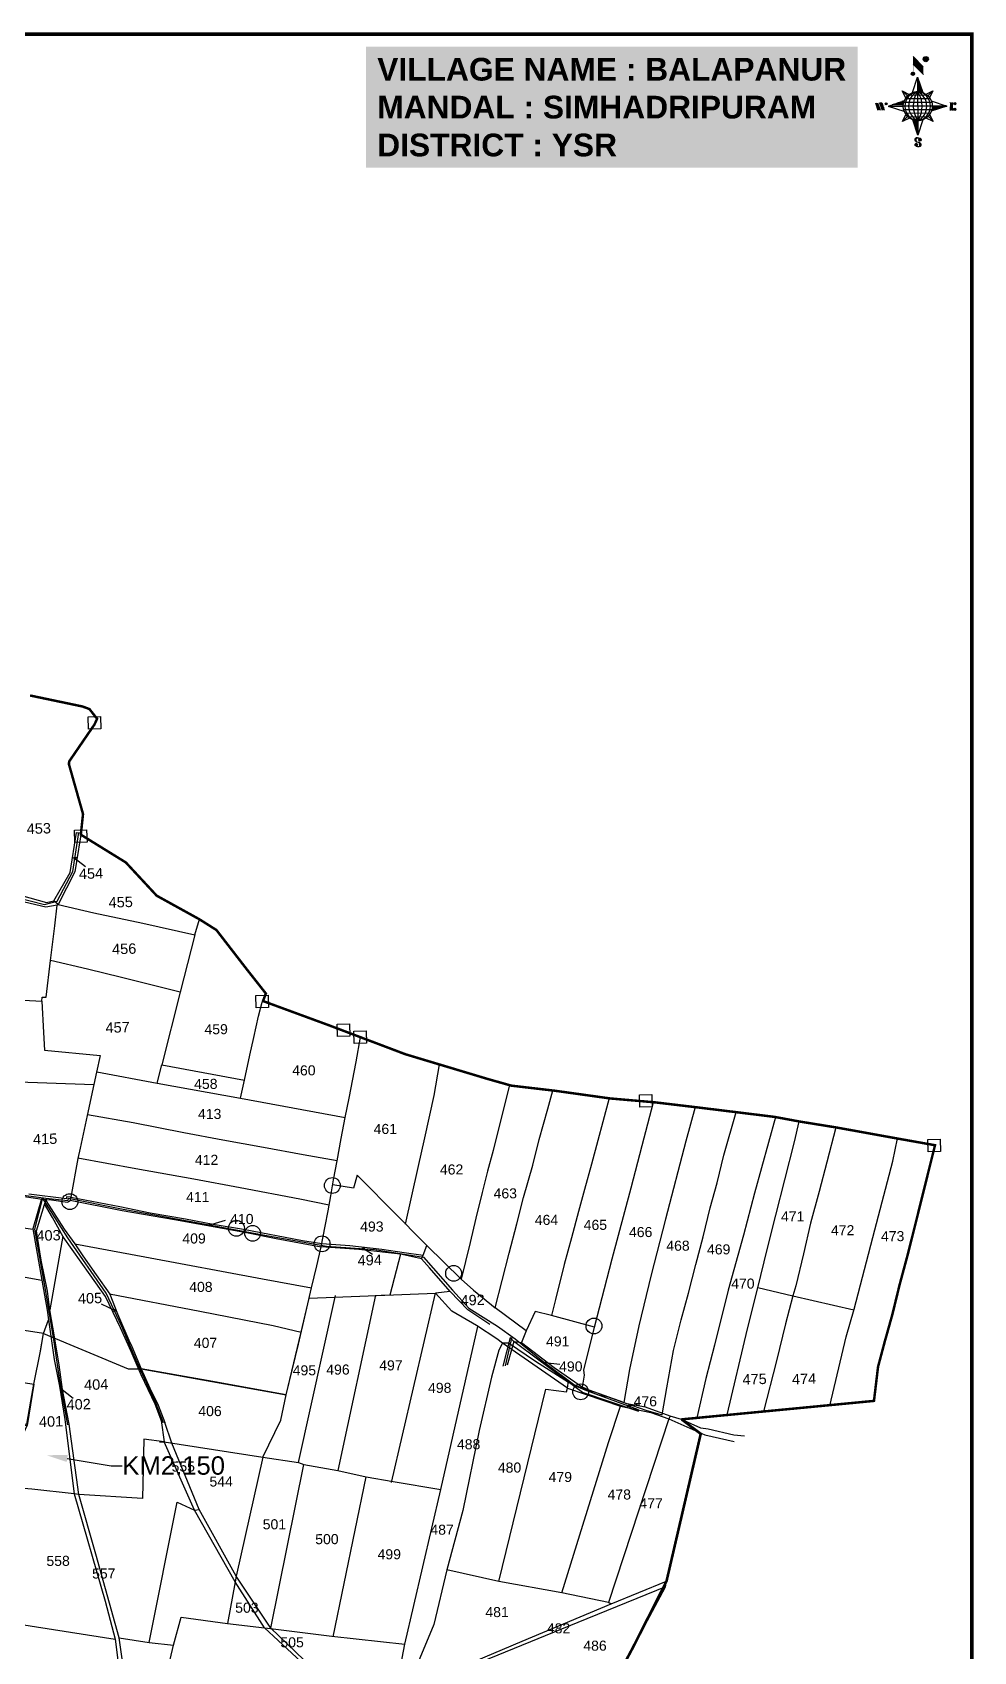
# Model space of a CAD drawing. Header units: millimetres. Extents: x 194974 to 225661, y 1604136 to 1614862.
# Drawn here: x 200425 to 202218, y 1610692 to 1613777 of the extents above; entities that cross this region are included whole.
import ezdxf
from ezdxf import colors
from ezdxf.entities.mleader import LeaderData, LeaderLine
from ezdxf.math import Vec2, Vec3

# ---------------------------------------------------------------- set-up
doc = ezdxf.new("R2010")
doc.units = ezdxf.units.MM
doc.header["$LTSCALE"] = 15
for name, color, linetype in [('AQUADUCT', 1, 'Continuous'), ('bord', 1, 'Continuous'), ('BOUNDRY STONES', 240, 'Continuous'), ('PLOTS', 7, 'Continuous'), ('PLOTS NO', 7, 'Continuous'), ('ROADS', 1, 'Continuous'), ('TEXT', 1, 'Continuous'), ('VILLAGE BOUNDRY', 5, 'Continuous'), ('VILLAGE STONES', 240, 'Continuous')]:
    doc.layers.add(name, color=color, linetype=linetype)
doc.styles.get("Standard").update_dxf_attribs({"font": 'arial.ttf'})
pattern_1 = [(267.297113149, (-8720374.938, 50637915.138), (10.5367255337, -0.497431438), [])]
pattern_2 = [(357.297113149, (-8720374.938, 50637915.138), (0.497431438, 10.5367255337), [])]

# ---------------------------------------------------------------- blocks, each defined once
blk = doc.blocks.new('*X19')
at = {"color": 0, "linetype": 'Continuous'}
for p, q in [((6321.6, 240.5), (6322.3, 241.2)), ((6321.6, 240.3), (6322.3, 241)), ((6321.6, 240.1), (6322.3, 240.8)), ((6321.6, 239.9), (6322.4, 240.7)), ((6321.6, 239.8), (6322.4, 240.6)), ((6321.6, 239.6), (6322.5, 240.5)), ((6321.6, 239.4), (6322.5, 240.3)), ((6321.6, 239.2), (6322.6, 240.2)), ((6321.7, 239.1), (6322.6, 240.1)), ((6321.8, 240.8), (6322.4, 241.4)), ((6321.8, 239), (6322.7, 240)), ((6321.8, 239), (6322.8, 239.9)), ((6321.9, 238.9), (6322.9, 239.8)), ((6322, 238.8), (6323, 239.7)), ((6322.1, 241.3), (6322.4, 241.6)), ((6322.1, 238.7), (6323.1, 239.6)), ((6322.2, 238.6), (6323.1, 239.6)), ((6322.3, 238.5), (6323.2, 239.5)), ((6322.4, 238.5), (6323.3, 239.4)), ((6322.5, 238.4), (6323.4, 239.3)), ((6322.7, 238.4), (6323.6, 239.3)), ((6322.8, 238.3), (6323.7, 239.2)), ((6322.9, 238.3), (6323.8, 239.1)), ((6323.1, 238.2), (6323.9, 239.1)), ((6323.2, 238.2), (6324, 239)), ((6323.3, 238.2), (6324.2, 239)), ((6323.5, 238.1), (6324.3, 238.9)), ((6323.7, 238.1), (6324.4, 238.9)), ((6323.8, 238.1), (6324.6, 238.8)), ((6324.1, 238.2), (6324.7, 238.8)), ((6324.3, 238.3), (6324.9, 238.8)), ((6324.6, 238.3), (6325.1, 238.8)), ((6324.8, 238.4), (6325.2, 238.8)), ((6325.1, 238.5), (6325.4, 238.8)), ((6325.4, 238.6), (6325.6, 238.8))]:
    blk.add_line(p, q, dxfattribs=at)
blk = doc.blocks.new('*X18')
at = {"color": 0, "linetype": 'Continuous'}
for p, q in [((6324.4, 240.3), (6324.5, 240.4)), ((6324.6, 240.3), (6324.8, 240.5)), ((6324.7, 240.2), (6325, 240.5)), ((6324.8, 240.2), (6325.2, 240.6)), ((6325, 240.1), (6325.5, 240.6)), ((6325.1, 240.1), (6325.6, 240.6)), ((6325.2, 240), (6325.8, 240.6)), ((6325.3, 240), (6326, 240.6)), ((6325.4, 239.9), (6326.1, 240.6)), ((6325.5, 239.8), (6326.2, 240.5)), ((6325.6, 239.8), (6326.3, 240.5)), ((6325.7, 239.7), (6326.5, 240.4)), ((6325.9, 239.6), (6326.6, 240.3)), ((6326, 239.5), (6326.7, 240.3)), ((6326, 239.4), (6326.8, 240.2)), ((6326.1, 239.3), (6327, 240.2)), ((6326.2, 239.3), (6327.1, 240.1)), ((6326.3, 239.2), (6327.1, 240)), ((6326.4, 239.1), (6327.2, 239.9)), ((6326.5, 239), (6327.3, 239.8)), ((6326.5, 238.9), (6327.4, 239.7)), ((6326.6, 238.8), (6327.5, 239.6)), ((6326.7, 238.7), (6327.5, 239.5)), ((6326.8, 238.6), (6327.6, 239.4)), ((6326.8, 238.5), (6327.7, 239.3)), ((6326.8, 236.5), (6327.4, 237)), ((6326.9, 238.3), (6327.8, 239.2)), ((6326.9, 238.2), (6327.9, 239.1)), ((6326.9, 236.8), (6327.6, 237.4)), ((6327, 238.1), (6327.8, 239)), ((6327, 237.9), (6327.8, 238.8)), ((6327, 237.8), (6327.8, 238.6)), ((6327, 237.6), (6327.8, 238.4)), ((6327, 237.4), (6327.8, 238.2)), ((6327, 237.3), (6327.8, 238)), ((6327, 237.1), (6327.8, 237.9))]:
    blk.add_line(p, q, dxfattribs=at)
blk = doc.blocks.new('H')
at = {"layer": 'bord', "extrusion": (0.000427885, 0.004792, 0.999988)}
h = blk.add_hatch(dxfattribs=at)
h.set_pattern_fill('LINE', color=8, scale=84.387686, angle=-2.7029, style=0)
h.set_pattern_definition(pattern_2)
h.paths.add_polyline_path([(-492, 786, -0.090992), (-448, 775), (-486, 912)])
h = blk.add_hatch(dxfattribs=at)
h.set_pattern_fill('LINE', color=8, scale=84.387686, angle=-92.7029, style=0)
h.set_pattern_definition(pattern_1)
h.paths.add_polyline_path([(-625, 665, -0.090992), (-615, 710), (-751, 671)])
h = blk.add_hatch(dxfattribs=at)
h.set_pattern_fill('LINE', color=8, scale=84.387686, angle=-92.7029, style=0)
h.set_pattern_definition(pattern_1)
h.paths.add_polyline_path([(-246, 647), (-372, 653, -0.090992), (-382, 609)])
h = blk.add_hatch(dxfattribs=at)
h.set_pattern_fill('LINE', color=8, scale=84.387686, angle=-2.7029, style=0)
h.set_pattern_definition(pattern_2)
h.paths.add_polyline_path([(-504, 533, -0.090992), (-549, 543), (-510, 406)])
for p, q in [((-519, 1020, -1217), (-435, 927, -1216)), ((-516, 1087, -1217), (-432, 994, -1217)), ((-538, 774, -1216), (-487, 906, -1216)), ((-487, 906, -1216), (-493, 780, -1216)), ((-487, 906, -1216), (-448, 769, -1216)), ((-627, 794, -1216), (-567, 760, -1216)), ((-627, 794, -1216), (-584, 747, -1215)), ((-599, 731, -1215), (-627, 794, -1216)), ((-421, 753, -1216), (-359, 781, -1216)), ((-359, 781, -1216), (-405, 739, -1216)), ((-359, 781, -1216), (-392, 721, -1215)), ((-865, 701, -1215), (-847, 638, -1215)), ((-847, 700, -1215), (-829, 637, -1215)), ((-829, 699, -1215), (-811, 636, -1215)), ((-829, 699, -1215), (-811, 698, -1215)), ((-811, 698, -1215), (-794, 635, -1215)), ((-752, 665, -1215), (-615, 704, -1215)), ((-752, 665, -1215), (-625, 659, -1215)), ((-619, 614, -1215), (-752, 665, -1215)), ((-639, 526, -1214), (-606, 585, -1215)), ((-639, 526, -1214), (-593, 568, -1215)), ((-399, 576, -1215), (-371, 513, -1214)), ((-246, 641, -1215), (-383, 603, -1215)), ((-379, 693, -1215), (-246, 641, -1215)), ((-373, 647, -1215), (-246, 641, -1215)), ((-213, 669, -1215), (-217, 601, -1215)), ((-197, 600, -1215), (-194, 668, -1215)), ((-577, 553, -1215), (-639, 526, -1214)), ((-511, 400, -1214), (-549, 537, -1214)), ((-460, 533, -1215), (-511, 400, -1214)), ((-505, 527, -1214), (-511, 400, -1214)), ((-371, 513, -1214), (-431, 546, -1215)), ((-371, 513, -1214), (-414, 560, -1215))]:
    blk.add_line(p, q, dxfattribs=at)
at = {"layer": 'bord', "color": 8, "linetype": 'ByBlock', "extrusion": (0.000427885, 0.004792, 0.999988)}
for p, q in [((-386, 711, -1215), (-605, 722, -1215)), ((-411, 744, -1216), (-578, 752, -1216)), ((-493, 780, -1216), (-505, 527, -1214)), ((-373, 647, -1215), (-625, 659, -1215)), ((-378, 616, -1215), (-623, 628, -1215)), ((-375, 679, -1215), (-620, 691, -1215)), ((-392, 585, -1215), (-611, 595, -1215)), ((-420, 555, -1215), (-587, 562, -1215))]:
    blk.add_line(p, q, dxfattribs=at)
at = {"layer": 'bord', "extrusion": (0.000427885, 0.004792, 0.999988), "elevation": -1212}
for points, const_width in [([(-522, 960), (-516, 1093)], 1.61), ([(-434, 933), (-428, 1066)], 1.61), ([(-870, 707), (-846, 706)], 0.642), ([(-829, 643), (-855, 644)], 0.642), ([(-829, 643), (-821, 678)], 0.642), ([(-811, 642), (-784, 641)], 0.642), ([(-793, 641), (-782, 694)], 0.642), ([(-177, 605), (-226, 607)], 0.706), ([(-223, 676), (-174, 673)], 0.706), ([(-195, 645), (-185, 644)], 0.706)]:
    blk.add_lwpolyline(points, dxfattribs=dict(at, const_width=const_width))
for points, const_width in [([(-414, 1073, 1), (-398, 1058, 1)], 22.3), ([(-530, 950, 1), (-520, 939, 1)], 14.8), ([(-776, 697, 1), (-769, 690, 1)], 8.9), ([(-180, 618, 1), (-173, 611, 1)], 9.79), ([(-178, 667, 1), (-171, 660, 1)], 9.79), ([(-525, 322, 1), (-533, 329, 1)], 11.1), ([(-490, 362, 1), (-498, 369, 1)], 11.1)]:
    blk.add_lwpolyline(points, format="xyb", close=True, dxfattribs=dict(at, const_width=const_width))
for points in [[(-537, 317), (-531, 310), (-520, 307), (-505, 307), (-494, 310), (-486, 318), (-487, 326), (-491, 333), (-494, 336), (-503, 341), (-522, 347), (-530, 352), (-534, 355), (-537, 363), (-537, 373), (-530, 381), (-520, 384), (-504, 384), (-493, 380), (-487, 373)], [(-522, 348), (-526, 354), (-528, 361), (-528, 371), (-526, 375), (-521, 381), (-515, 384)], [(-505, 307), (-499, 312), (-497, 319), (-497, 327), (-501, 335), (-509, 343)]]:
    blk.add_lwpolyline(points, dxfattribs=at)
at = {"layer": 'bord', "extrusion": (0.000427885, 0.004792, 0.999988)}
for centre, radius in [((-406, 1065, -1212), 22.3), ((-525, 944, -1212), 14.8), ((-498, 659, -1212), 127), ((-773, 694, -1212), 8.9), ((-177, 615, -1212), 9.79), ((-174, 663, -1212), 9.79), ((-529, 325, -1212), 11.1), ((-494, 365, -1212), 11.1)]:
    blk.add_circle(centre, radius, dxfattribs=at)
at = {"layer": 'bord', "color": 8, "linetype": 'ByBlock', "extrusion": (0.000427885, 0.004792, 0.999988)}
for centre, radius, start, end in [((-482, 658, -1212), 128, 94.9254, 259.6691), ((-437, 656, -1212), 141, 113.2864, 241.308), ((-316, 651, -1212), 222, 142.5892, 212.0053), ((-560, 662, -1212), 141, 293.2864, 61.308), ((-681, 668, -1212), 222, 322.5892, 32.0053), ((-515, 660, -1212), 128, 274.9254, 79.6691)]:
    blk.add_arc(centre, radius, start, end, dxfattribs=at)
at = {"layer": 'bord', "extrusion": (0.000427885, 0.004792, 0.999988)}
for points in [[(-516, 1093, -1212), (-431, 1000, -1212), (-519, 1026, -1212), (-434, 933, -1212)], [(-864, 707, -1212), (-846, 706, -1212), (-846, 644, -1212), (-829, 643, -1212)], [(-829, 705, -1212), (-811, 704, -1212), (-811, 642, -1212), (-793, 641, -1212)], [(-193, 674, -1212), (-197, 606, -1212), (-213, 675, -1212), (-216, 607, -1212)]]:
    blk.add_solid(points, dxfattribs=at)
at = {"layer": 'bord', "extrusion": (0.000427885, 0.004792, 0.999988), "xscale": 7.977342409717546, "yscale": 7.977342409717546, "zscale": 7.977342409717546, "rotation": 138.0840426661453}
for name, p in [('*X18', (38301, -31929, -1212)), ('*X19', (38314, -31951, -1212))]:
    blk.add_blockref(name, p, dxfattribs=at)

msp = doc.modelspace()

# ---------------------------------------------------------------- linework, layer by layer
at = {"color": 5, "const_width": 7}
msp.add_lwpolyline([(194977.8, 1613773.1), (202214.5, 1613773.1), (202214.5, 1604139.6), (194977.8, 1604139.6)], close=True, dxfattribs=at)
at = {"layer": 'BOUNDRY STONES', "color": 1}
for points in [[(200531.4, 1612473.1), (200554.7, 1612473.8), (200555.4, 1612450.2), (200532.1, 1612449.6)], [(200504.9, 1612257.1), (200528.3, 1612257.8), (200529, 1612234.3), (200505.6, 1612233.6)], [(200850.6, 1611942.2), (200873.9, 1611942.8), (200874.6, 1611919.3), (200851.3, 1611918.6)], [(201005.5, 1611887.5), (201028.8, 1611888.2), (201029.5, 1611864.7), (201006.2, 1611864)], [(201037.2, 1611874.2), (201060.5, 1611874.9), (201061.2, 1611851.3), (201037.8, 1611850.6)], [(201581.6, 1611753.1), (201604.9, 1611753.8), (201605.6, 1611730.3), (201582.3, 1611729.6)], [(202131, 1611667.8), (202154.3, 1611668.5), (202155, 1611645), (202131.7, 1611644.3)]]:
    msp.add_lwpolyline(points, close=True, dxfattribs=at)
for centre in [(200996.4, 1611580.3), (200496.4, 1611549.6), (200813.6, 1611498.8), (200844.6, 1611489.2), (200976.8, 1611469.1), (201227.4, 1611413), (201469.4, 1611187.2)]:
    msp.add_circle(centre, 15.1, dxfattribs=at)
at = {"layer": 'PLOTS', "color": 0}
for points in [[(200344.5, 1612149.4), (200451.5, 1612119.3), (200465.9, 1612122.3), (200496.9, 1612176.5), (200508.8, 1612252.9), (200517.6, 1612252)], [(200517.2, 1612248.5), (200508.8, 1612197.7), (200506.1, 1612177.6), (200473.8, 1612115.4), (200465.9, 1612122.3)], [(200473.8, 1612115.4), (200472.4, 1612114.4), (200450.6, 1612110.5), (200377.3, 1612127.6), (200343.2, 1612135.5), (200279.6, 1612115.6), (200199.4, 1612090.5), (200148.6, 1612092.4), (200097.2, 1612100.1), (200067.7, 1612090.6), (200021.2, 1612096.6), (200012, 1612080.3), (200024.9, 1612065.7), (200047.1, 1612067), (200050.4, 1612092.8)], [(200131.7, 1611993.6), (200152.3, 1611984.3), (200200.1, 1611944.1), (200325.7, 1611937.7), (200443.2, 1611931.5), (200443.7, 1611939.2), (200451.2, 1611939), (200459.4, 1612008.8), (200467.9, 1612074.9), (200472.4, 1612114.4)], [(200473.8, 1612115.4), (200542, 1612099.6), (200635.5, 1612079.8), (200734.7, 1612057.9), (200743.2, 1612087.3)], [(200734.7, 1612057.9), (200706.2, 1611948.8), (200594.5, 1611976.4), (200529.8, 1611992.3), (200459.4, 1612008.8)], [(200149.8, 1611977.6), (200157.3, 1611970.4), (200176.1, 1611950.5), (200192.5, 1611931.1), (200218.4, 1611901.2), (200238.5, 1611871.3), (200257, 1611843.7), (200270.3, 1611822.7), (200297.1, 1611786.2), (200320.9, 1611754), (200334.7, 1611735.4), (200352.8, 1611708.7), (200365.6, 1611688.4), (200375.5, 1611648.1), (200384.2, 1611613.6), (200394.2, 1611573.9), (200396.8, 1611561), (200443.3, 1611554.4), (200461.3, 1611552.8), (200492, 1611548.3), (200496.6, 1611550.9), (200498.3, 1611558)], [(200443.2, 1611931.5), (200446.4, 1611871.5), (200448.2, 1611837.9), (200553.9, 1611828.1), (200547.3, 1611796.1), (200541.9, 1611772.9), (200529.4, 1611713.3), (200515.9, 1611651.1), (200511.3, 1611631.6), (200498.3, 1611558), (200490, 1611558.8), (200489.6, 1611554.7), (200418, 1611563.8)], [(200898, 1611133.4), (200908.4, 1611181.6), (200931.7, 1611278.1), (200945.7, 1611338.3), (200956.9, 1611385.6), (200966.6, 1611427), (200975.1, 1611463.6), (200982.9, 1611502.6), (200988.4, 1611531.8), (200993.5, 1611560.4), (200998.8, 1611590.8), (201005.5, 1611627.1), (201013.2, 1611669.6), (201020.6, 1611710), (201028.4, 1611746.4), (201041.6, 1611815.7), (201050.2, 1611862.7)], [(200547.4, 1611796.6), (200662.7, 1611775.2), (200671.5, 1611810.3)], [(200308.4, 1611780.8), (200541.9, 1611772.9)], [(200821.2, 1611746.7), (201020.6, 1611710)], [(200091.5, 1611608.6), (200076, 1611546.1), (200285.5, 1611517), (200426, 1611497.4)], [(200076, 1611546.1), (200061.8, 1611477), (200054.7, 1611442.3), (200043.4, 1611377.4), (200037.8, 1611345), (200029, 1611294.1), (200022.1, 1611266.6), (200312.2, 1611220), (200427.5, 1611202), (200439.5, 1611261.3), (200445.9, 1611298.1), (200455.7, 1611324.2)], [(200442.3, 1611554.6), (200426, 1611497.6), (200442.7, 1611399.8), (200453, 1611343), (200455.7, 1611324.2), (200466.2, 1611249.1), (200476.4, 1611197.9), (200486.6, 1611134.3), (200488.2, 1611124.7)], [(200494.8, 1611125.8), (200482.1, 1611191.6), (200475.9, 1611239), (200467, 1611292), (200458.3, 1611343.5), (200454, 1611379), (200441.9, 1611438.2), (200432.5, 1611494.2), (200447.9, 1611544.2), (200450.9, 1611553.8)], [(200672.2, 1611127.9), (200658.7, 1611164), (200632.2, 1611219.8), (200612.9, 1611264.2), (200592.6, 1611308.9), (200563.9, 1611369), (200534.8, 1611410.1), (200483.7, 1611482.4), (200463, 1611519.1), (200448.3, 1611545.2)], [(200450.3, 1611551.7), (200485.5, 1611497), (200505.7, 1611469.2), (200521, 1611446.4), (200546.5, 1611410.1), (200572.7, 1611373), (200587.3, 1611335.8), (200610.8, 1611281.2), (200612.8, 1611276.6), (200632.2, 1611231.3), (200648.8, 1611194.3), (200664.4, 1611162), (200677.3, 1611128.7)], [(200497, 1611552.5), (200596, 1611532.9), (200695.6, 1611515.3), (200832.8, 1611490.6), (200889.5, 1611479.4), (200975.1, 1611463.6)], [(200059.9, 1611467.3), (200177.9, 1611446.8), (200336.7, 1611419), (200442.7, 1611399.8)], [(200482.8, 1611483.9), (200458.3, 1611343.5)], [(201166.3, 1611440.6), (201126, 1611449.4), (201046.8, 1611458.1), (200975.1, 1611463.6)], [(201126, 1611449.4), (201105.9, 1611371.5), (201089.2, 1611370.9)], [(201220.9, 1611378.4), (201181.6, 1611423.3), (201166.3, 1611440.6), (201169.1, 1611447.5)], [(201296.6, 1611315.3), (201254.3, 1611343.4), (201220.9, 1611378.4), (201192.6, 1611374.9), (201192.6, 1611374.9)], [(200445.9, 1611298.1), (200306, 1611319.9), (200205, 1611337.5), (200133.3, 1611350.1), (200074.9, 1611358.8), (200041.2, 1611364.7)], [(201341.8, 1611283), (201335.3, 1611290.9), (201321.3, 1611236)], [(201341.8, 1611283), (201329.1, 1611238)], [(201389.6, 1611247.7), (201341.8, 1611283), (201356.9, 1611281.5)], [(201365.8, 1611303.5), (201356.9, 1611281.5), (201419.2, 1611233.8)], [(199882.4, 1611223.8), (200139, 1611175.2), (200287, 1611147.5), (200414.5, 1611125.9), (200421.9, 1611169.3), (200427.5, 1611202)], [(200908.4, 1611181.6), (200768.7, 1611206.7), (200632.2, 1611231.3)], [(201580.1, 1611149.6), (201472.9, 1611186.3), (201389.6, 1611247.7)]]:
    msp.add_lwpolyline(points, dxfattribs=at)
at = {"layer": 'PLOTS NO', "color": 0}
for points in [[(200506, 1612199.3), (200503.6, 1612205.2), (200509.1, 1612205.3)], [(200503.6, 1612205.2), (200526.4, 1612188)], [(200706.2, 1611948.8), (200671.5, 1611810.3), (200828.7, 1611780.6), (200839.3, 1611828.5), (200846.9, 1611862.3), (200855.9, 1611902.6), (200862.8, 1611929.4), (200864.3, 1611931.6)], [(201135.8, 1611506.7), (201160, 1611614.8), (201172.5, 1611671), (201190.5, 1611751.4), (201200.8, 1611810.7)], [(200662.7, 1611775.2), (200821.2, 1611746.7), (200828.7, 1611780.6)], [(201333.8, 1611771.5), (201313.6, 1611690.7), (201302.7, 1611647), (201291.7, 1611607.4), (201281.8, 1611566.8), (201269.9, 1611517.9), (201258.7, 1611472), (201249.9, 1611435.8), (201241.6, 1611401.7), (201176.3, 1611465.9)], [(201241.6, 1611401.7), (201265.1, 1611381.1), (201306.8, 1611347.4), (201333.5, 1611451.5), (201347.7, 1611507.3), (201360.4, 1611557.3), (201378.2, 1611618.9), (201390.5, 1611668), (201406.6, 1611726.5), (201416.5, 1611761.2)], [(201524, 1611746.3), (201489.9, 1611620.9), (201476.9, 1611572.8), (201465.4, 1611530.6), (201451.9, 1611480.8), (201438.1, 1611430), (201421.3, 1611363), (201413.6, 1611332.4), (201383, 1611340.1), (201365.8, 1611303.5), (201306.8, 1611347.4)], [(201005.5, 1611627.1), (200940.6, 1611638.9), (200865.3, 1611652.6), (200787.9, 1611666.7), (200713.2, 1611680.3), (200617.2, 1611699.5), (200529.8, 1611715)], [(201687.3, 1611729.6), (201669.7, 1611664.7), (201631.2, 1611516.4), (201603.9, 1611410), (201580.2, 1611312.7), (201562.5, 1611230), (201551.9, 1611166.9), (201485.9, 1611190.6), (201473, 1611196)], [(201495.8, 1611310.6), (201529.4, 1611440.8), (201565.9, 1611575.8), (201586.5, 1611656.5), (201608.2, 1611738.9)], [(201551.9, 1611166.9), (201595.2, 1611151.4), (201624.5, 1611143.7), (201633.5, 1611194.7), (201646, 1611266.3), (201661.2, 1611324.3), (201674.6, 1611375), (201689, 1611429.9), (201702.9, 1611482.6), (201716, 1611537.9), (201729.3, 1611585.5), (201742.3, 1611638.3), (201765.5, 1611720)], [(201840.4, 1611710.7), (201800.4, 1611565.9), (201779.5, 1611485.6), (201750.7, 1611381.2), (201724.2, 1611275.9), (201708.2, 1611212.5), (201690.7, 1611137.7)], [(201748.8, 1611143.2), (201787.2, 1611307.5), (201806.7, 1611385.1), (201825, 1611458.3), (201841.4, 1611523.9), (201858.3, 1611591.1), (201876.5, 1611663.7), (201886, 1611702.2)], [(201955.3, 1611691), (201938.2, 1611625), (201923.5, 1611569.1), (201907.6, 1611508.7), (201893.9, 1611450.1), (201879.6, 1611389.1), (201873.7, 1611369.8), (201859.9, 1611316.5), (201842.6, 1611246), (201817.8, 1611149.8)], [(201944.1, 1611160.3), (201975.3, 1611292), (201990.3, 1611344.4), (202030, 1611495.9), (202064.3, 1611626.5), (202073.1, 1611669.7)], [(200511.6, 1611632.9), (200622.3, 1611612.9), (200732.4, 1611593), (200820.7, 1611576.7), (200934.7, 1611554.6), (200990.4, 1611543.4)], [(200498.3, 1611558), (200591.8, 1611540.5), (200649.1, 1611528.5), (200716.7, 1611517), (200769.2, 1611506.8), (200827.4, 1611496.8), (200939.6, 1611475.4), (200976.3, 1611469.5), (201029.8, 1611466.3), (201090.7, 1611458.8), (201133.5, 1611452.6), (201169.1, 1611447.5), (201176.3, 1611465.9), (201153, 1611489.4), (201132.4, 1611510.2), (201099.9, 1611543), (201065.1, 1611578.2), (201043.4, 1611600.1), (201036.6, 1611575.3), (200997.2, 1611581.4)], [(200761.3, 1611504.6), (200792.6, 1611514)], [(200762.1, 1611507.4), (200761.3, 1611504.6), (200765.5, 1611505.2)], [(200505.7, 1611469.2), (200639.2, 1611444.6), (200863.5, 1611402.7), (200956.9, 1611385.6)], [(201055.5, 1611458.4), (201054.1, 1611461.4), (201058.3, 1611461)], [(201054.1, 1611461.4), (201073.1, 1611449.5)], [(200402.9, 1611125.3), (200414.9, 1611123.4), (200427.5, 1611202), (200414.9, 1611123.4), (200427.5, 1611202), (200440.4, 1611264.9), (200445.9, 1611298.1), (200607.3, 1611230.8), (200632.2, 1611231.3), (200908.4, 1611181.6), (200937.2, 1611301), (200952.2, 1611365.6), (201192.6, 1611374.9)], [(200571.9, 1611374.1), (200743.9, 1611340.6), (200883.4, 1611313.5), (200937, 1611301.1)], [(201806.8, 1611385.8), (201873.7, 1611369.8), (201990.1, 1611343.5)], [(200583.5, 1611341.4), (200556.4, 1611354.3)], [(200579.4, 1611341), (200583.5, 1611341.4), (200581.8, 1611345)], [(201419.2, 1611233.8), (201473, 1611196), (201476.8, 1611219.2), (201475.2, 1611228.4), (201495.8, 1611310.6), (201413.6, 1611332.4)], [(201403.9, 1611241.9), (201400.8, 1611243.4), (201403, 1611244.8)], [(201400.8, 1611243.4), (201429.8, 1611240.1)], [(200479.3, 1611187.9), (200478.3, 1611194.2), (200481.6, 1611193.1)], [(200478.3, 1611194.2), (200502.3, 1611175.5)], [(201558.1, 1611159.7), (201577.7, 1611163.2)], [(201565, 1611157.2), (201558.1, 1611159.7), (201561.6, 1611162.7)], [(201507.7, 1610585.4), (201630.8, 1610815.8), (201633, 1610826.6), (201698.2, 1611107.3), (201698.2, 1611107.3)]]:
    msp.add_lwpolyline(points, dxfattribs=at)
at = {"layer": 'PLOTS NO'}
for points in [[(201109.2, 1611014.8), (201192.6, 1611374.9)], [(201781.6, 1611102.5), (201761.5, 1611104.5), (201712.1, 1611116.1), (201698.6, 1611117.8), (201661.6, 1611134.8), (201639.7, 1611140.8), (201593, 1611158.3), (201557.2, 1611164.6), (201522.4, 1611177.2), (201501.5, 1611181.4), (201446.3, 1611205.3), (201383.4, 1611245.1), (201332.1, 1611279.9), (201320.3, 1611279.8), (201309.5, 1611288.1), (201270.9, 1611313.3), (201223.7, 1611340.7), (201192.6, 1611374.9)], [(200931.7, 1611052.8), (201002.3, 1611370.5)], [(201078.6, 1611371.7), (201007.1, 1611037.2)], [(201639.7, 1611140.8), (201637.3, 1611135.9), (201522.7, 1610786), (201433.7, 1610804.4), (201313.7, 1610826.3), (201214.3, 1610848.1), (201189.4, 1610744), (201137.4, 1610619), (201131.8, 1610612.7), (201117, 1610613.4), (201134.7, 1610706.4), (201203.2, 1611001.3), (201273.6, 1611311.8)], [(201320.3, 1611279.8), (201313.7, 1611266.9), (201299.5, 1611215.4), (201276, 1611113.9), (201244.9, 1610961.4), (201214.3, 1610848.1)], [(201313.7, 1610826.3), (201403.2, 1611192.1), (201442.6, 1611187.5), (201444.1, 1611194.4), (201320.3, 1611279.8)], [(201444.1, 1611194.4), (201446.4, 1611208.2), (201446.4, 1611208.2)], [(201444.1, 1611194.4), (201545.6, 1611160.2)], [(201433.7, 1610804.4), (201522.2, 1611090.6), (201545.6, 1611160.2)], [(201545.6, 1611160.2), (201602.8, 1611147.7), (201637.3, 1611135.9), (201706.1, 1611105.5), (201762, 1611092.5)], [(200670.3, 1611132.7), (200675.8, 1611092.1), (200637, 1611097.1), (200634.4, 1610983.9), (200513.1, 1610991.7), (200494.8, 1611125.8), (200494.8, 1611125.8), (200494.8, 1611125.8)], [(201102, 1610510.2), (201055.6, 1610547.4), (201000.4, 1610611.7), (201001.1, 1610642.9), (200973.7, 1610646.5), (200878.9, 1610736.9), (200813.1, 1610836.2), (200742.5, 1610963.1), (200690.9, 1611089.7), (200677.3, 1611128.7)], [(200864, 1611062.5), (200898, 1611133.4)], [(200645.3, 1610401.2), (200629.9, 1610470.7), (200631, 1610501.6), (200610.4, 1610556.5), (200604.2, 1610620.6), (200590.2, 1610718.6), (200545.6, 1610878.2), (200513.1, 1610991.7), (200504.7, 1610992.9), (200423.9, 1611001.7), (200376.7, 1611005.6), (200382.3, 1611052), (200414.9, 1611123.4)], [(200488.2, 1611124.7), (200488.2, 1611124.7), (200504.7, 1610992.9), (200563.7, 1610788.8), (200582.4, 1610716.4), (200594.2, 1610625.8), (200609.7, 1610524.7)], [(200590.2, 1610718.6), (200647.3, 1610710), (200693.8, 1610704.8), (200708.3, 1610757.8), (200796.5, 1610746.1), (200867, 1610737.6), (200811.1, 1610825.4), (200733.5, 1610962.1), (200675.8, 1611092.1)], [(200666.8, 1611091.8), (200675.8, 1611092.1), (200864, 1611062.5), (200931.7, 1611052.8), (200942.3, 1611049), (201007.1, 1611037.2), (201060.5, 1611025.4), (201112.4, 1611016.3), (201203.2, 1611001.3)], [(200864, 1611062.5), (200813.1, 1610836.2), (200811.1, 1610825.4), (200796.5, 1610746.1)], [(200878.9, 1610736.9), (200942.3, 1611049)], [(200997.7, 1610720.7), (201060.5, 1611025.4)], [(200647.3, 1610710), (200700.8, 1610976.9), (200733.5, 1610962.1), (200742.5, 1610963.1)], [(201137.4, 1610619), (201358, 1610712.2), (201527.3, 1610783.2), (201522.7, 1610786), (201527.3, 1610783.2), (201633, 1610826.6)], [(201630.8, 1610815.8), (201463.9, 1610748.2), (201204.1, 1610642), (201126.5, 1610606.8), (201108, 1610535.7), (201102, 1610510.2), (201093.1, 1610471.1), (201197.2, 1610443.7), (201312.8, 1610426.6), (201428.7, 1610406.4), (201384.5, 1610239.3), (201384.5, 1610239.3)], [(200367.7, 1610749.6), (200582.4, 1610716.4)], [(200971.4, 1610641.5), (200867, 1610737.6), (200878.3, 1610736.5), (200995.7, 1610721.6), (201134.7, 1610706.4)], [(200672.4, 1610612.3), (200693.8, 1610704.8)]]:
    msp.add_lwpolyline(points, dxfattribs=at)
at = {"layer": 'PLOTS NO', "color": 0}
msp.add_circle((201494.7, 1611312.7), 15.1, dxfattribs=at)
at = {"layer": 'ROADS', "color": 1}
for points in [[(199982, 1612026.7), (200013.3, 1612100.4), (200044, 1612098.9), (200058.4, 1612095.8), (200103.1, 1612105.7), (200165.8, 1612098.2), (200196.4, 1612093.4), (200340.5, 1612142.9), (200448.1, 1612115.7), (200471.9, 1612121.8), (200501.7, 1612178.1), (200513.2, 1612252.5)], [(200398.8, 1611563.1), (200450.5, 1611555.9), (200493.2, 1611551.6), (200493.6, 1611555.9), (200594.5, 1611535.9), (200744.5, 1611508.5), (200874.8, 1611484.7), (200985.4, 1611464.5), (201076.9, 1611458.5), (201170.2, 1611443.6), (201225.4, 1611380.8), (201256.7, 1611346.7), (201310.9, 1611312.2), (201344.9, 1611288.2), (201397.8, 1611244.8), (201460.9, 1611198.2), (201480.6, 1611189.5), (201578.7, 1611153.8)], [(200675, 1611127.9), (200660.7, 1611164.5), (200624.7, 1611243.4), (200595.4, 1611312), (200565.4, 1611375.3), (200492.2, 1611480.9), (200444.5, 1611556.7), (200429, 1611497.1), (200450.5, 1611374.3), (200465.9, 1611282.5), (200476.8, 1611208.7), (200491.8, 1611124.6)], [(201326, 1611236.7), (201339.1, 1611292.2)]]:
    msp.add_lwpolyline(points, dxfattribs=at)
at = {"layer": 'VILLAGE BOUNDRY'}
for points, const_width in [([(200420.5, 1612513.6), (200486.4, 1612499.8), (200520.2, 1612492.7), (200533.6, 1612487.8), (200548.2, 1612469.2), (200543.1, 1612458.2), (200495, 1612388), (200494.5, 1612382.9), (200521.4, 1612287.8), (200517.2, 1612248.5), (200602.9, 1612195.6), (200661.7, 1612132.3), (200743.2, 1612087.3), (200775.5, 1612066.9), (200833.4, 1611992), (200869.7, 1611946), (200864.3, 1611931.6), (200991.1, 1611885), (201135.5, 1611830.3), (201291.6, 1611783.4), (201337.1, 1611770.5), (201420.8, 1611760.7), (201525.4, 1611746.1), (201610.7, 1611738.7), (201688, 1611729.5), (201765.5, 1611720), (201839.2, 1611710.9), (201886, 1611702.2), (201957.1, 1611690.7), (202073.1, 1611669.7), (202144.5, 1611657), (202121.5, 1611564.7), (202106, 1611502.2), (202092.4, 1611448.3), (202076.8, 1611390.3), (202063.3, 1611334.8), (202048.6, 1611282.4), (202036, 1611235.1), (202028.2, 1611170)], 4.72), ([(200420.5, 1612513.6), (200486.4, 1612499.8), (200520.2, 1612492.7), (200533.6, 1612487.8), (200548.2, 1612469.2), (200543.1, 1612458.2), (200495, 1612388), (200494.5, 1612382.9), (200521.4, 1612287.8), (200517.2, 1612248.5), (200602.9, 1612195.6), (200661.7, 1612132.3), (200743.2, 1612087.3), (200775.5, 1612066.9), (200833.4, 1611992), (200869.7, 1611946), (200864.3, 1611931.6), (200991.1, 1611885), (201135.5, 1611830.3), (201291.6, 1611783.4), (201337.1, 1611770.5), (201420.8, 1611760.7), (201525.4, 1611746.1), (201610.7, 1611738.7), (201688, 1611729.5), (201765.5, 1611720), (201839.2, 1611710.9), (201886, 1611702.2), (201957.1, 1611690.7), (202073.1, 1611669.7), (202144.5, 1611657), (202121.5, 1611564.7), (202106, 1611502.2), (202092.4, 1611448.3), (202076.8, 1611390.3), (202063.3, 1611334.8), (202048.6, 1611282.4), (202036, 1611235.1), (202028.2, 1611170), (201661.6, 1611134.8)], 4.72), ([(201661.6, 1611134.8), (201698.2, 1611107.3)], 5), ([(201507.7, 1610585.4), (201569.2, 1610700.6), (201633, 1610826.6), (201698.2, 1611107.3), (201698.2, 1611107.3)], 5)]:
    msp.add_lwpolyline(points, dxfattribs=dict(at, const_width=const_width))

# ---------------------------------------------------------------- block references
at = {"layer": 'AQUADUCT', "color": 1, "xscale": 0.2184089625505768, "yscale": 0.2184089625505768, "zscale": 0.2184089625505768, "rotation": 3.078330600073183}
msp.add_blockref('H', (202228, 1613499.5, 256.7), dxfattribs=at)

# ---------------------------------------------------------------- texts
at = {"layer": 'PLOTS NO', "color": 0}
for s, height, rotation, p in [('453', 19.82, 1.6859, (200414.4, 1612249.7)), ('454', 19.82, 1.6859, (200513.8, 1612163.9)), ('455', 19.82, 1.6859, (200570.4, 1612109.4)), ('456', 19.82, 1.6859, (200577, 1612020.5)), ('457', 19.82, 1.6859, (200564.5, 1611870.9)), ('459', 19.12, 0.279, (200752.8, 1611868.3)), ('460', 19.12, 0.279, (200919.9, 1611789.9)), ('458', 19.12, 0.279, (200733.1, 1611764.1)), ('413', 19.12, 0.279, (200740.4, 1611706.9)), ('461', 19.12, 0.279, (201075, 1611678.3)), ('415', 19.82, 1.6859, (200426.4, 1611658.4)), ('412', 19.12, 0.279, (200734.5, 1611619.4)), ('462', 19.12, 0.279, (201201.3, 1611601.1)), ('411', 19.12, 0.279, (200717.8, 1611548.7)), ('463', 19.12, 0.279, (201303.6, 1611555.6)), ('471', 19.12, 0.279, (201851.1, 1611511.7)), ('410', 19.12, 0.279, (200801.7, 1611506.8)), ('493', 19.12, 0.279, (201049.4, 1611492.4)), ('464', 19.12, 0.279, (201382.1, 1611505.1)), ('465', 19.12, 0.279, (201475.2, 1611495.6)), ('466', 19.12, 0.279, (201561.5, 1611481.9)), ('472', 19.12, 0.279, (201946.3, 1611485.4)), ('403', 19.82, 1.6859, (200432.9, 1611474.6)), ('409', 19.12, 0.279, (200710.7, 1611469.7)), ('468', 19.12, 0.279, (201632.6, 1611455.9)), ('469', 19.12, 0.279, (201710.1, 1611448.9)), ('473', 19.12, 0.279, (202041.6, 1611474.1)), ('494', 19.82, 1.6859, (201044.8, 1611427.6)), ('405', 19.82, 1.6859, (200511.9, 1611355)), ('408', 19.12, 0.279, (200723.7, 1611377.4)), ('492', 19.82, 1.6859, (201240.8, 1611351.5)), ('470', 19.12, 0.279, (201756.2, 1611383.7)), ('407', 19.12, 0.279, (200732.5, 1611270.9)), ('491', 19.12, 0.279, (201403.5, 1611273.7)), ('495', 19.12, 0.279, (200920.9, 1611218.6)), ('496', 19.12, 0.279, (200984.8, 1611220)), ('497', 19.12, 0.279, (201085.7, 1611228)), ('490', 19.12, 0.279, (201428.4, 1611225.9)), ('475', 19.82, 1.6859, (201778, 1611200.9)), ('474', 19.82, 1.6859, (201872.2, 1611201.3)), ('404', 19.82, 1.6859, (200523.7, 1611190.6)), ('498', 19.12, 0.279, (201178.7, 1611185.2)), ('402', 19.82, 1.6859, (200490.3, 1611152.9)), ('406', 19.12, 0.279, (200741.1, 1611140.9)), ('476', 19.12, 0.279, (201570.3, 1611159.4)), ('401', 19.82, 1.6859, (200437.7, 1611120.2)), ('488', 19.12, 0.279, (201233.8, 1611077.7)), ('555', 19.12, 0.279, (200690.1, 1611035.4)), ('480', 19.12, 0.279, (201311.7, 1611033.3)), ('479', 19.12, 0.279, (201408.4, 1611015.3)), ('544', 19.12, 0.279, (200762.3, 1611006.8)), ('478', 19.12, 0.279, (201520.8, 1610982)), ('477', 19.12, 0.279, (201581.4, 1610965.1)), ('501', 19.12, 0.279, (200863.8, 1610925.3)), ('500', 19.12, 0.279, (200963.8, 1610897)), ('487', 19.12, 0.279, (201183.2, 1610915)), ('499', 19.12, 0.279, (201082.6, 1610868.2)), ('558', 19.12, 0.279, (200451.7, 1610855.6)), ('557', 19.12, 0.279, (200538.7, 1610831.6)), ('503', 19.12, 0.279, (200811.3, 1610766.4)), ('481', 19.12, 0.279, (201288, 1610758.1)), ('482', 19.12, 0.279, (201405.1, 1610727.1)), ('505', 19.12, 0.279, (200897.5, 1610700.5)), ('486', 19.12, 0.279, (201474.5, 1610694.1))]:
    msp.add_text(s, height=height, rotation=rotation, dxfattribs=at).set_placement(p)
at = {"layer": 'TEXT', "insert": (201081.9, 1613728.1), "char_height": 43.28, "width": 893.567, "attachment_point": 1, "bg_fill": 1, "box_fill_scale": 1.5, "bg_fill_color": 254, "bg_fill_transparency": 0}
msp.add_mtext('{\\fArial|b1|i0|c0|p34;\\C1;VILLAGE NAME :\\C5; BALAPANUR\\C0;\\P\\C1;MANDAL : \\C5;SIMHADRIPURAM\\P\\C1;DISTRICT : \\C5;YSR}', dxfattribs=at)

# ---------------------------------------------------------------- leaders
at = {"layer": 'VILLAGE STONES', "color": 1}
ml = msp.add_multileader_mtext('Standard', dxfattribs=at)
ml.set_content('KM2.150', color=1)
ml.set_leader_properties()
ml.build(insert=Vec2(0, 0))
ml.multileader.update_dxf_attribs({"dogleg_length": 0.36, "arrow_head_size": 40})
ctx = ml.context
ctx.base_point, ctx.char_height, ctx.arrow_head_size, ctx.landing_gap_size, ctx.plane_origin = Vec3(200596.1, 1611046.6), 35, 40, 0.09, Vec3(200350.9, 1610536.9)
notes = []
notes.append((ctx, [(0, (1, 1, 0), (200575.1, 1611046.6), (1, 0), 21, [(0, [(200451.8, 1611066.6)], 0, [])])]))
ctx.mtext.insert, ctx.mtext.flow_direction = Vec3(200596.2, 1611064.4), 5
for ctx, leaders in notes:
    for number, flags, end, landing, length, lines in leaders:
        leader = LeaderData()
        leader.index, (leader.has_last_leader_line, leader.has_dogleg_vector, leader.attachment_direction) = number, flags
        leader.last_leader_point, leader.dogleg_vector, leader.dogleg_length = Vec3(end), Vec3(landing), length
        for number, points, colour, breaks in lines:
            line = LeaderLine()
            line.index, line.vertices, line.color, line.breaks = number, Vec3.list(points), colors.encode_raw_color(colour), breaks
            leader.lines.append(line)
        ctx.leaders.append(leader)

doc.saveas('drawing.dxf')
